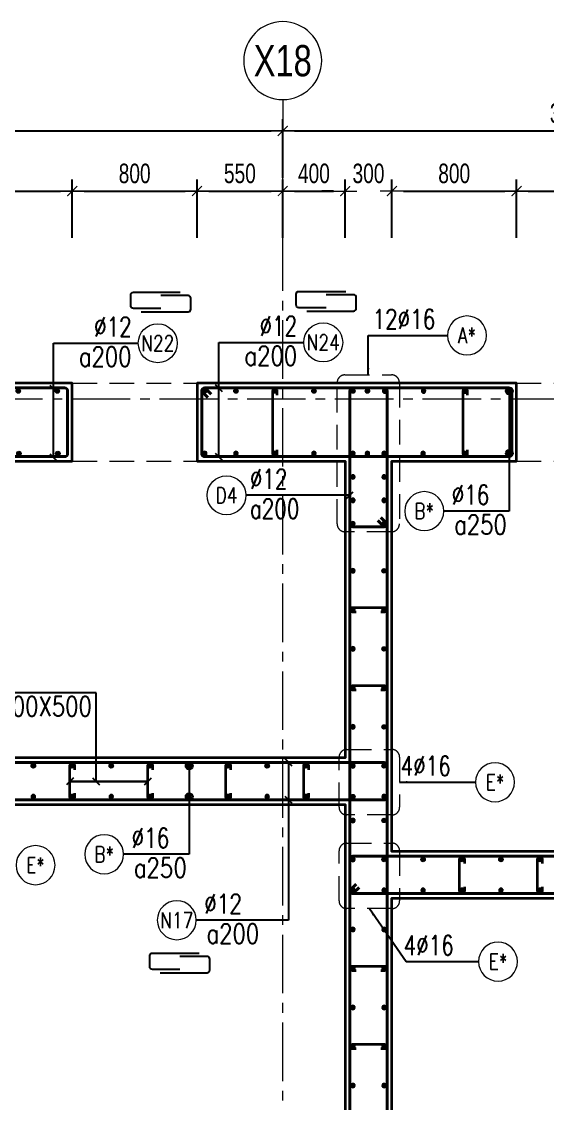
# Model space of a CAD drawing. Header units: millimetres. Extents: x 931337 to 1117500, y 19732 to 157199.
# Drawn here: x 954974 to 958347, y 112935 to 119867 of the extents above; entities that cross this region are included whole.
import ezdxf
from ezdxf.enums import TextEntityAlignment as Align

# ---------------------------------------------------------------- set-up
doc = ezdxf.new("R2010")
doc.units = ezdxf.units.MM
doc.header["$MEASUREMENT"] = 0
for name, pattern in [('HIDDEN2', [4.7625, 3.175, -1.5875]), ('HT_Dim Grid$0$CENTER2', [1.125, 0.75, -0.125, 0.125, -0.125]), ('HT_Grid$0$CENTER2', [1.125, 0.75, -0.125, 0.125, -0.125])]:
    doc.linetypes.add(name, pattern=pattern)
doc.layers.get('0').update_dxf_attribs({"lineweight": 20})
doc.layers.get('Defpoints').update_dxf_attribs({"color": 151, "lineweight": 9})
for name, color, linetype, lineweight in [('HT_Dim Grid$0$NDC_S_AXIS', 5, 'HT_Dim Grid$0$CENTER2', 13), ('HT_Dim Grid$0$NDC_S_SYMBOL', 1, 'Continuous', 15), ('HT_Dim Grid$0$NDC_S_TEXT SYMBOL', 7, 'Continuous', 20), ('HT_Grid$0$NDC_S_AXIS', 5, 'HT_Grid$0$CENTER2', 13), ('KC-LEADER', 153, 'Continuous', 18), ('KC-THEP', 6, 'Continuous', 40), ('NDC_S_BEAM', 3, 'HIDDEN2', 20), ('NDC_S_DIM', 1, 'Continuous', 15), ('NDC_S_HIDDEN', 8, 'HIDDEN2', 13), ('NDC_S_LEADER', 1, 'Continuous', 15), ('NDC_S_REBAR', 4, 'Continuous', 35), ('NDC_S_STIRRUP', 4, 'Continuous', 40), ('NDC_S_VN TEXT', 7, 'Continuous', 20), ('NDC_S_WALL', 6, 'Continuous', 35)]:
    doc.layers.add(name, color=color, linetype=linetype, lineweight=lineweight)
doc.layers.add('Leader', color=6, linetype='Continuous')
doc.layers.add('Ligature', color=1, linetype='Continuous')
doc.styles.add('HT_Dim Grid$0$NDC_ANNO', font='', dxfattribs={"width": 0.8})
doc.styles.add('NDC_ARIAL', font='arial.ttf', dxfattribs={"width": 0.85})
doc.styles.add('NDC_DIM', font='', dxfattribs={"width": 0.75})
doc.styles.add('NDC_EN TXT', font='romans.shx', dxfattribs={"width": 0.8})
doc.styles.get('HT_Dim Grid$0$NDC_ANNO').set_extended_font_data('Dotum')
doc.styles.get('NDC_DIM').set_extended_font_data('Dotum')
doc.dimstyles.new('NDC_1-50', dxfattribs={"dimscale": 50, "dimtxt": 2.5, "dimasz": 1, "dimexe": 1.5, "dimexo": 0, "dimgap": 0.8, "dimtad": 1, "dimdec": 0, "dimdsep": 46, "dimtxsty": 'NDC_ARIAL', "dimblk": 'DIMMARK', "dimcen": 49999.938995, "dimdle": 1.5, "dimclrd": 1, "dimclre": 1, "dimclrt": 3, "dimadec": 0, "dimazin": 0, "dimtfac": 1, "dimtdec": 0, "dimtix": 1, "dimtmove": 2, "dimatfit": 3, "dimfxl": 1, "dimarcsym": 0})
doc.dimstyles.new('NDC_dim_30', dxfattribs={"dimscale": 30, "dimtxt": 2.5, "dimasz": 1.5, "dimexe": 1.5, "dimexo": 2.5, "dimgap": 1, "dimtad": 1, "dimdec": 0, "dimzin": 0, "dimdsep": 46, "dimtxsty": 'NDC_DIM', "dimblk": 'DIMMARK', "dimcen": 0.09, "dimdle": 1.2, "dimclrd": 1, "dimclre": 1, "dimclrt": 3, "dimadec": 0, "dimazin": 0, "dimtfac": 1, "dimtdec": 0, "dimtix": 1, "dimtofl": 0, "dimtmove": 0, "dimatfit": 3, "dimfxl": 6, "dimfxlon": 1, "dimtolj": 1, "dimtzin": 0, "dimarcsym": 0})
doc.dimstyles.new('NDC_dim_50', dxfattribs={"dimscale": 50, "dimtxt": 2.5, "dimasz": 1.5, "dimexe": 1.5, "dimexo": 2.5, "dimgap": 1, "dimtad": 1, "dimdec": 0, "dimzin": 0, "dimdsep": 46, "dimtxsty": 'NDC_DIM', "dimblk": 'DIMMARK', "dimcen": 0.09, "dimdle": 1.2, "dimclrd": 1, "dimclre": 1, "dimclrt": 3, "dimadec": 0, "dimazin": 0, "dimtfac": 1, "dimtdec": 0, "dimtix": 1, "dimtofl": 0, "dimtmove": 0, "dimatfit": 3, "dimfxl": 6, "dimfxlon": 1, "dimtolj": 1, "dimtzin": 0, "dimarcsym": 0})

# ---------------------------------------------------------------- blocks, each defined once
blk = doc.blocks.new('THEP')
at = {"layer": 'KC-LEADER', "color": 6}
blk.add_circle((0, 0), 14, dxfattribs=at)
at = {"layer": 'KC-THEP'}
for p, q in [((-14, 0), (14, 0)), ((9.9, 9.9), (-9.9, -9.9)), ((-9.9, 9.9), (9.9, -9.9)), ((0, 14), (0, -14))]:
    blk.add_line(p, q, dxfattribs=at)
blk = doc.blocks.new('DIMMARK')
at = {"layer": 'NDC_S_DIM', "color": 1}
blk.add_line((-1.5, 0), (1, 0), dxfattribs=at)
at = {"layer": 'NDC_S_DIM', "color": 2, "const_width": 0.1}
blk.add_lwpolyline([(-0.424, -0.424), (0.424, 0.424)], dxfattribs=at)
blk = doc.blocks.new('*U13')
blk.add_circle((-2.5, 0), 2.5)
at = {"layer": 'NDC_S_VN TEXT', "color": 3, "style": 'NDC_EN TXT', "width": 0.75}
blk.add_attdef('DK1', (0.5, 0.85), '', height=2.5, dxfattribs=at)
at = {"layer": 'NDC_S_VN TEXT', "color": 7, "style": 'NDC_EN TXT', "width": 0.8}
blk.add_attdef('SH2', text='', height=2, dxfattribs=at).set_placement((-2.5, 0), align=Align.MIDDLE)
blk = doc.blocks.new('*U10')
blk.add_circle((2.5, 0), 2.5)
at = {"layer": 'NDC_S_VN TEXT', "color": 3, "style": 'NDC_EN TXT'}
for tag, width, p in [('DK2', 0.75, (-0.85, 0.85)), ('KC2', 0.8, (-0.85, -2.97))]:
    blk.add_attdef(tag, text='', height=2.5, dxfattribs=dict(at, width=width)).set_placement(p, align=Align.RIGHT)
at = {"layer": 'NDC_S_VN TEXT', "color": 7, "style": 'NDC_EN TXT', "width": 0.8}
blk.add_attdef('SH3', text='', height=2, dxfattribs=at).set_placement((2.5, 0), align=Align.MIDDLE)
blk = doc.blocks.new('A$C72321851')
at = {"layer": 'Ligature'}
for points in [[(-60.9, -129.3), (-60.9, 170.9, -0.414214), (-43.3, 188.5), (25.8, 188.5, -0.414214), (43.4, 170.9), (43.4, -4.3)], [(-39.7, -4.3), (-39.7, -179.5, 0.414214), (-22.1, -197.1), (47, -197.1, 0.414214), (64.6, -179.5), (64.6, 120.7)]]:
    blk.add_lwpolyline(points, format="xyb", dxfattribs=at)
blk = doc.blocks.new('*U11')
blk.add_circle((-2.5, 0), 2.5)
at = {"layer": 'NDC_S_VN TEXT', "color": 3, "style": 'NDC_EN TXT', "width": 0.75}
for tag, p in [('DK1', (0.5, 0.85)), ('KC1', (0.5, -2.97))]:
    blk.add_attdef(tag, p, '', height=2.5, dxfattribs=at)
at = {"layer": 'NDC_S_VN TEXT', "color": 7, "style": 'NDC_EN TXT', "width": 0.8}
blk.add_attdef('SH2', text='', height=2, dxfattribs=at).set_placement((-2.5, 0), align=Align.MIDDLE)
blk = doc.blocks.new('*D1146')
at = {"layer": 'Defpoints', "color": 0, "transparency": 16777216}
for p in [(956649.2, 119166.9), (956649.2, 118263.9), (947849.2, 117469.7)]:
    blk.add_point(p, dxfattribs=at)
at = {"layer": 'NDC_S_DIM', "color": 1, "lineweight": -2, "transparency": 16777216}
for p, q in [((947849.2, 118866.9), (947849.2, 119241.9)), ((956649.2, 118866.9), (956649.2, 119241.9)), ((947924.2, 119166.9), (956574.2, 119166.9))]:
    blk.add_line(p, q, dxfattribs=at)
at = {"layer": 'NDC_S_DIM', "color": 1, "lineweight": -2, "transparency": 16777216, "xscale": 75, "yscale": 75, "zscale": 75, "rotation": 180}
blk.add_blockref('DIMMARK', (947849.2, 119166.9), dxfattribs=at)
at = {"layer": 'NDC_S_DIM', "color": 1, "lineweight": -2, "transparency": 16777216, "xscale": 75, "yscale": 75, "zscale": 75}
blk.add_blockref('DIMMARK', (956649.2, 119166.9), dxfattribs=at)
at = {"layer": 'NDC_S_DIM', "color": 3, "transparency": 16777216, "insert": (952249.2, 119279.5), "char_height": 125, "attachment_point": 5, "style": 'NDC_DIM'}
blk.add_mtext('\\A1;8800', dxfattribs=at)
blk = doc.blocks.new('*U1100')
at = {"layer": 'KC-THEP', "rotation": 9.66856443638095}
for p in [(-1.8, 200), (1.8, -200)]:
    blk.add_blockref('THEP', p, dxfattribs=at)
blk = doc.blocks.new('*U1099')
at = {"layer": 'NDC_S_HIDDEN', "color": 0, "linetype": 'ByBlock', "lineweight": -2, "transparency": 16777216}
for p in [(0, 0), (250, 0), (500, 0), (750, 0), (1000, 0)]:
    blk.add_blockref('*U1100', p, dxfattribs=at)
blk = doc.blocks.new('*D1123')
at = {"layer": 'Defpoints', "color": 0, "ltscale": 200, "transparency": 16777216}
for p in [(955299.2, 118781.1), (954249.2, 117049.4), (955299.2, 117049.4)]:
    blk.add_point(p, dxfattribs=at)
at = {"layer": 'NDC_S_DIM', "color": 1, "lineweight": -2, "ltscale": 200, "transparency": 16777216}
for p, q in [((954249.2, 118481.1), (954249.2, 118856.1)), ((955299.2, 118481.1), (955299.2, 118856.1)), ((954324.2, 118781.1), (955224.2, 118781.1))]:
    blk.add_line(p, q, dxfattribs=at)
at = {"layer": 'NDC_S_DIM', "color": 1, "lineweight": -2, "ltscale": 200, "transparency": 16777216, "xscale": 75, "yscale": 75, "zscale": 75, "rotation": 180}
blk.add_blockref('DIMMARK', (954249.2, 118781.1), dxfattribs=at)
at = {"layer": 'NDC_S_DIM', "color": 1, "lineweight": -2, "ltscale": 200, "transparency": 16777216, "xscale": 75, "yscale": 75, "zscale": 75}
blk.add_blockref('DIMMARK', (955299.2, 118781.1), dxfattribs=at)
at = {"layer": 'NDC_S_DIM', "color": 3, "ltscale": 200, "transparency": 16777216, "insert": (954774.2, 118893.6), "char_height": 125, "attachment_point": 5, "style": 'NDC_DIM'}
blk.add_mtext('\\A1;1050', dxfattribs=at)
blk = doc.blocks.new('*D1124')
at = {"layer": 'Defpoints', "color": 0, "ltscale": 200, "transparency": 16777216}
for p in [(956099.2, 118781.1), (955299.2, 117049.4), (956099.2, 117049.4)]:
    blk.add_point(p, dxfattribs=at)
at = {"layer": 'NDC_S_DIM', "color": 1, "lineweight": -2, "ltscale": 200, "transparency": 16777216}
for p, q in [((955299.2, 118481.1), (955299.2, 118856.1)), ((956099.2, 118481.1), (956099.2, 118856.1)), ((955374.2, 118781.1), (956024.2, 118781.1))]:
    blk.add_line(p, q, dxfattribs=at)
at = {"layer": 'NDC_S_DIM', "color": 1, "lineweight": -2, "ltscale": 200, "transparency": 16777216, "xscale": 75, "yscale": 75, "zscale": 75, "rotation": 180}
blk.add_blockref('DIMMARK', (955299.2, 118781.1), dxfattribs=at)
at = {"layer": 'NDC_S_DIM', "color": 1, "lineweight": -2, "ltscale": 200, "transparency": 16777216, "xscale": 75, "yscale": 75, "zscale": 75}
blk.add_blockref('DIMMARK', (956099.2, 118781.1), dxfattribs=at)
at = {"layer": 'NDC_S_DIM', "color": 3, "ltscale": 200, "transparency": 16777216, "insert": (955699.2, 118893.6), "char_height": 125, "attachment_point": 5, "style": 'NDC_DIM'}
blk.add_mtext('\\A1;800', dxfattribs=at)
blk = doc.blocks.new('*D1125')
at = {"layer": 'Defpoints', "color": 0, "ltscale": 200, "transparency": 16777216}
for p in [(957349.2, 118781.1), (957049.2, 117049.4), (957349.2, 117049.4)]:
    blk.add_point(p, dxfattribs=at)
at = {"layer": 'NDC_S_DIM', "color": 1, "lineweight": -2, "ltscale": 200, "transparency": 16777216}
for p, q in [((957049.2, 118481.1), (957049.2, 118856.1)), ((957349.2, 118481.1), (957349.2, 118856.1)), ((956974.2, 118781.1), (956899.2, 118781.1)), ((957424.2, 118781.1), (957499.2, 118781.1))]:
    blk.add_line(p, q, dxfattribs=at)
at = {"layer": 'NDC_S_DIM', "color": 1, "lineweight": -2, "ltscale": 200, "transparency": 16777216, "xscale": 75, "yscale": 75, "zscale": 75}
blk.add_blockref('DIMMARK', (957049.2, 118781.1), dxfattribs=at)
at = {"layer": 'NDC_S_DIM', "color": 1, "lineweight": -2, "ltscale": 200, "transparency": 16777216, "xscale": 75, "yscale": 75, "zscale": 75, "rotation": 180}
blk.add_blockref('DIMMARK', (957349.2, 118781.1), dxfattribs=at)
at = {"layer": 'NDC_S_DIM', "color": 3, "ltscale": 200, "transparency": 16777216, "insert": (957199.2, 118893.6), "char_height": 125, "attachment_point": 5, "style": 'NDC_DIM'}
blk.add_mtext('\\A1;300', dxfattribs=at)
blk = doc.blocks.new('*D1126')
at = {"layer": 'Defpoints', "color": 0, "ltscale": 200, "transparency": 16777216}
for p in [(958149.2, 118781.1), (957349.2, 117049.4), (958149.2, 117049.4)]:
    blk.add_point(p, dxfattribs=at)
at = {"layer": 'NDC_S_DIM', "color": 1, "lineweight": -2, "ltscale": 200, "transparency": 16777216}
for p, q in [((957349.2, 118481.1), (957349.2, 118856.1)), ((958149.2, 118481.1), (958149.2, 118856.1)), ((957424.2, 118781.1), (958074.2, 118781.1))]:
    blk.add_line(p, q, dxfattribs=at)
at = {"layer": 'NDC_S_DIM', "color": 1, "lineweight": -2, "ltscale": 200, "transparency": 16777216, "xscale": 75, "yscale": 75, "zscale": 75, "rotation": 180}
blk.add_blockref('DIMMARK', (957349.2, 118781.1), dxfattribs=at)
at = {"layer": 'NDC_S_DIM', "color": 1, "lineweight": -2, "ltscale": 200, "transparency": 16777216, "xscale": 75, "yscale": 75, "zscale": 75}
blk.add_blockref('DIMMARK', (958149.2, 118781.1), dxfattribs=at)
at = {"layer": 'NDC_S_DIM', "color": 3, "ltscale": 200, "transparency": 16777216, "insert": (957749.2, 118893.6), "char_height": 125, "attachment_point": 5, "style": 'NDC_DIM'}
blk.add_mtext('\\A1;800', dxfattribs=at)
blk = doc.blocks.new('*D1127')
at = {"layer": 'Defpoints', "color": 0, "ltscale": 200, "transparency": 16777216}
for p in [(959249.2, 118781.1), (958149.2, 117049.4), (959249.2, 117049.4)]:
    blk.add_point(p, dxfattribs=at)
at = {"layer": 'NDC_S_DIM', "color": 1, "lineweight": -2, "ltscale": 200, "transparency": 16777216}
for p, q in [((958149.2, 118481.1), (958149.2, 118856.1)), ((959249.2, 118481.1), (959249.2, 118856.1)), ((958224.2, 118781.1), (959174.2, 118781.1))]:
    blk.add_line(p, q, dxfattribs=at)
at = {"layer": 'NDC_S_DIM', "color": 1, "lineweight": -2, "ltscale": 200, "transparency": 16777216, "xscale": 75, "yscale": 75, "zscale": 75, "rotation": 180}
blk.add_blockref('DIMMARK', (958149.2, 118781.1), dxfattribs=at)
at = {"layer": 'NDC_S_DIM', "color": 1, "lineweight": -2, "ltscale": 200, "transparency": 16777216, "xscale": 75, "yscale": 75, "zscale": 75}
blk.add_blockref('DIMMARK', (959249.2, 118781.1), dxfattribs=at)
at = {"layer": 'NDC_S_DIM', "color": 3, "ltscale": 200, "transparency": 16777216, "insert": (958699.2, 118893.6), "char_height": 125, "attachment_point": 5, "style": 'NDC_DIM'}
blk.add_mtext('\\A1;1100', dxfattribs=at)
blk = doc.blocks.new('*U92')
at = {"layer": 'HT_Dim Grid$0$NDC_S_SYMBOL'}
blk.add_line((0, 5), (0, 9), dxfattribs=at)
blk.add_circle((0, 0), 5, dxfattribs=at)
at = {"layer": 'HT_Dim Grid$0$NDC_S_TEXT SYMBOL', "color": 7, "style": 'HT_Dim Grid$0$NDC_ANNO', "width": 0.8}
blk.add_attdef('GRID', text='', height=4, dxfattribs=at).set_placement((0, 0), align=Align.MIDDLE)
blk = doc.blocks.new('*D1119')
at = {"layer": 'Defpoints', "color": 0, "ltscale": 200, "transparency": 16777216}
for p in [(960349.2, 119166.9), (956649.2, 118263.9), (960349.2, 117383.4)]:
    blk.add_point(p, dxfattribs=at)
at = {"layer": 'NDC_S_DIM', "color": 1, "lineweight": -2, "ltscale": 200, "transparency": 16777216}
for p, q in [((956649.2, 118866.9), (956649.2, 119241.9)), ((960349.2, 118866.9), (960349.2, 119241.9)), ((956724.2, 119166.9), (960274.2, 119166.9))]:
    blk.add_line(p, q, dxfattribs=at)
at = {"layer": 'NDC_S_DIM', "color": 1, "lineweight": -2, "ltscale": 200, "transparency": 16777216, "xscale": 75, "yscale": 75, "zscale": 75, "rotation": 180}
blk.add_blockref('DIMMARK', (956649.2, 119166.9), dxfattribs=at)
at = {"layer": 'NDC_S_DIM', "color": 1, "lineweight": -2, "ltscale": 200, "transparency": 16777216, "xscale": 75, "yscale": 75, "zscale": 75}
blk.add_blockref('DIMMARK', (960349.2, 119166.9), dxfattribs=at)
at = {"layer": 'NDC_S_DIM', "color": 3, "ltscale": 200, "transparency": 16777216, "insert": (958499.2, 119279.5), "char_height": 125, "attachment_point": 5, "style": 'NDC_DIM'}
blk.add_mtext('\\A1;3700', dxfattribs=at)
blk = doc.blocks.new('*D1120')
at = {"layer": 'Defpoints', "color": 0, "ltscale": 200, "transparency": 16777216}
for p in [(956649.2, 118781.1), (956649.2, 118263.9), (956099.2, 117049.4)]:
    blk.add_point(p, dxfattribs=at)
at = {"layer": 'NDC_S_DIM', "color": 1, "lineweight": -2, "ltscale": 200, "transparency": 16777216}
for p, q in [((956099.2, 118481.1), (956099.2, 118856.1)), ((956649.2, 118481.1), (956649.2, 118856.1)), ((956174.2, 118781.1), (956574.2, 118781.1))]:
    blk.add_line(p, q, dxfattribs=at)
at = {"layer": 'NDC_S_DIM', "color": 1, "lineweight": -2, "ltscale": 200, "transparency": 16777216, "xscale": 75, "yscale": 75, "zscale": 75, "rotation": 180}
blk.add_blockref('DIMMARK', (956099.2, 118781.1), dxfattribs=at)
at = {"layer": 'NDC_S_DIM', "color": 1, "lineweight": -2, "ltscale": 200, "transparency": 16777216, "xscale": 75, "yscale": 75, "zscale": 75}
blk.add_blockref('DIMMARK', (956649.2, 118781.1), dxfattribs=at)
at = {"layer": 'NDC_S_DIM', "color": 3, "ltscale": 200, "transparency": 16777216, "insert": (956374.2, 118893.6), "char_height": 125, "attachment_point": 5, "style": 'NDC_DIM'}
blk.add_mtext('\\A1;550', dxfattribs=at)
blk = doc.blocks.new('*D1102')
at = {"layer": 'Defpoints', "color": 0, "ltscale": 200, "transparency": 16777216}
for p in [(957049.2, 118781.1), (957049.2, 118488.3), (956649.2, 118263.9)]:
    blk.add_point(p, dxfattribs=at)
at = {"layer": 'NDC_S_DIM', "color": 1, "lineweight": -2, "ltscale": 200, "transparency": 16777216}
for p, q in [((956649.2, 118481.1), (956649.2, 118856.1)), ((957049.2, 118613.3), (957049.2, 118856.1)), ((956724.2, 118781.1), (956974.2, 118781.1))]:
    blk.add_line(p, q, dxfattribs=at)
at = {"layer": 'NDC_S_DIM', "color": 1, "lineweight": -2, "ltscale": 200, "transparency": 16777216, "xscale": 75, "yscale": 75, "zscale": 75, "rotation": 180}
blk.add_blockref('DIMMARK', (956649.2, 118781.1), dxfattribs=at)
at = {"layer": 'NDC_S_DIM', "color": 1, "lineweight": -2, "ltscale": 200, "transparency": 16777216, "xscale": 75, "yscale": 75, "zscale": 75}
blk.add_blockref('DIMMARK', (957049.2, 118781.1), dxfattribs=at)
at = {"layer": 'NDC_S_DIM', "color": 3, "ltscale": 200, "transparency": 16777216, "insert": (956849.2, 118893.6), "char_height": 125, "attachment_point": 5, "style": 'NDC_DIM'}
blk.add_mtext('\\A1;400', dxfattribs=at)

msp = doc.modelspace()

# ---------------------------------------------------------------- linework, layer by layer
at = {"layer": 'HT_Grid$0$NDC_S_AXIS', "ltscale": 500}
for p, q in [((956649.189, 106890.816), (956649.189, 119166.93)), ((945733.645, 117449.387), (961980.099, 117449.387))]:
    msp.add_line(p, q, dxfattribs=at)
at = {"layer": 'NDC_S_BEAM', "ltscale": 50}
for p, q in [((955299.189, 117549.387), (956099.189, 117549.387)), ((958149.189, 117549.387), (959249.189, 117549.387)), ((955299.189, 117049.387), (956099.189, 117049.387)), ((958149.189, 117049.387), (959249.189, 117049.387))]:
    msp.add_line(p, q, dxfattribs=at)
at = {"layer": 'NDC_S_HIDDEN', "ltscale": 50}
for points in [[(957048.028, 117603.215), (957347.629, 117603.215, -0.41421356), (957397.629, 117553.215), (957397.629, 116647.989, -0.41421356), (957347.629, 116597.989), (957048.028, 116597.989, -0.41421356), (956998.028, 116647.989), (956998.028, 117553.215, -0.41421356)], [(957060.236, 115202.825), (957349.189, 115202.825, -0.41421356), (957399.189, 115152.825), (957399.189, 114833.088, -0.41421356), (957349.189, 114783.088), (957060.236, 114783.088, -0.41421356), (957010.236, 114833.088), (957010.236, 115152.825, -0.41421356)], [(957060.236, 114602.825), (957349.189, 114602.825, -0.41421356), (957399.189, 114552.825), (957399.189, 114233.088, -0.41421356), (957349.189, 114183.088), (957060.236, 114183.088, -0.41421356), (957010.236, 114233.088), (957010.236, 114552.825, -0.41421356)]]:
    msp.add_lwpolyline(points, format="xyb", close=True, dxfattribs=at)
at = {"layer": 'NDC_S_REBAR'}
for points in [[(956613.879, 117473.842), (956613.879, 117498.842, 1), (956583.879, 117498.842), (956583.879, 117098.842, 1), (956613.879, 117098.842), (956613.879, 117123.842)], [(957834.805, 117473.842), (957834.805, 117498.842, 1), (957804.805, 117498.842), (957804.805, 117098.842, 1), (957834.805, 117098.842), (957834.805, 117123.842)], [(957120.616, 116082.841), (957095.616, 116082.841, -1), (957095.616, 116112.841), (957302.64, 116112.841, -1), (957302.64, 116082.841), (957277.64, 116082.841)], [(957120.616, 115582.841), (957095.616, 115582.841, -1), (957095.616, 115612.841), (957302.64, 115612.841, -1), (957302.64, 115582.841), (957277.64, 115582.841)], [(955314.189, 114922.841), (955314.189, 114897.841, -1), (955284.189, 114897.841), (955284.189, 115097.841, -1), (955314.189, 115097.841), (955314.189, 115072.841)], [(955814.189, 114922.841), (955814.189, 114897.841, -1), (955784.189, 114897.841), (955784.189, 115097.841, -1), (955814.189, 115097.841), (955814.189, 115072.841)], [(956314.189, 114922.841), (956314.189, 114897.841, -1), (956284.189, 114897.841), (956284.189, 115097.841, -1), (956314.189, 115097.841), (956314.189, 115072.841)], [(956814.189, 114922.841), (956814.189, 114897.841, -1), (956784.189, 114897.841), (956784.189, 115097.841, -1), (956814.189, 115097.841), (956814.189, 115072.841)], [(957814.189, 114322.841), (957814.189, 114297.841, -1), (957784.189, 114297.841), (957784.189, 114497.841, -1), (957814.189, 114497.841), (957814.189, 114472.841)], [(958314.189, 114322.841), (958314.189, 114297.841, -1), (958284.189, 114297.841), (958284.189, 114497.841, -1), (958314.189, 114497.841), (958314.189, 114472.841)], [(957120.727, 113784.387), (957095.727, 113784.387, -1), (957095.727, 113814.387), (957302.751, 113814.387, -1), (957302.751, 113784.387), (957277.751, 113784.387)], [(957120.727, 113284.387), (957095.727, 113284.387, -1), (957095.727, 113314.387), (957302.751, 113314.387, -1), (957302.751, 113284.387), (957277.751, 113284.387)]]:
    msp.add_lwpolyline(points, format="xyb", dxfattribs=at)
at = {"layer": 'NDC_S_STIRRUP'}
for points in [[(950139.189, 117479.387), (950099.189, 117519.387, 0.41421356), (950079.189, 117499.387), (950079.189, 117099.387, 0.41421356), (950099.189, 117079.387), (955249.189, 117079.387, 0.41421356), (955269.189, 117099.387), (955269.189, 117499.387, 0.41421356), (955249.189, 117519.387), (950099.189, 117519.387, 0.41421356), (950079.189, 117499.387), (950119.189, 117459.387)], [(956189.189, 117479.387), (956149.189, 117519.387, 0.41421356), (956129.189, 117499.387), (956129.189, 117099.387, 0.41421356), (956149.189, 117079.387), (958099.189, 117079.387, 0.41421356), (958119.189, 117099.387), (958119.189, 117499.387, 0.41421356), (958099.189, 117519.387), (956149.189, 117519.387, 0.41421356), (956129.189, 117499.387), (956169.189, 117459.387)], [(957279.189, 108439.387), (957319.189, 108399.387, -0.41421356), (957299.189, 108379.387), (957099.189, 108379.387, -0.41421356), (957079.189, 108399.387), (957079.189, 117499.387, -0.41421356), (957099.189, 117519.387), (957299.189, 117519.387, -0.41421356), (957319.189, 117499.387), (957319.189, 108399.387, -0.41421356), (957299.189, 108379.387), (957259.189, 108419.387)], [(957279.3, 116689.387), (957319.3, 116649.387, -0.41421356), (957299.3, 116629.387), (957099.3, 116629.387, -0.41421356), (957079.3, 116649.387), (957079.189, 117499.387, -0.41421356), (957099.189, 117519.387), (957299.189, 117519.387, -0.41421356), (957319.189, 117499.387), (957319.3, 116649.387, -0.41421356), (957299.3, 116629.387), (957259.3, 116669.387)], [(954039.189, 114919.387), (953999.189, 114879.387, -0.41421356), (953979.189, 114899.387), (953979.189, 115099.387, -0.41421356), (953999.189, 115119.387), (957299.161, 115119.387, -0.41421356), (957319.161, 115099.387), (957319.161, 114899.387, -0.41435759), (957299.161, 114879.387), (953999.189, 114879.387, -0.41421356), (953979.189, 114899.387), (954019.189, 114939.387)], [(957139.189, 114319.387), (957099.189, 114279.387, -0.41421356), (957079.189, 114299.387), (957079.189, 114499.387, -0.41421356), (957099.189, 114519.387), (960299.189, 114519.387, -0.41421356), (960319.189, 114499.387), (960319.189, 114299.387, -0.41435759), (960299.189, 114279.387), (957099.189, 114279.387, -0.41421356), (957079.189, 114299.387), (957119.189, 114339.387)]]:
    msp.add_lwpolyline(points, format="xyb", dxfattribs=at)
at = {"layer": 'NDC_S_WALL'}
for points in [[(954249.189, 117049.387), (955299.189, 117049.387), (955299.189, 117549.387), (950049.189, 117549.387)], [(958149.189, 108349.387), (958149.189, 108349.387), (960349.189, 108349.387), (960349.189, 117549.387), (959249.189, 117549.387), (959249.189, 117049.387), (960049.189, 117049.387), (960049.189, 114549.387), (957349.189, 114549.387), (957349.189, 117049.387), (958149.189, 117049.387), (958149.189, 117549.387), (956099.189, 117549.387), (956099.189, 117049.387), (957049.189, 117049.387), (957049.189, 115149.387), (954249.189, 115149.387)], [(952549.189, 117049.387), (953949.189, 117049.387), (953949.189, 110449.387), (953199.189, 110449.387), (953199.189, 110249.387), (954249.189, 110249.387), (954249.189, 114849.387), (957049.189, 114849.387), (957049.189, 108849.387), (952749.189, 108849.387), (952749.189, 108349.387), (960349.206, 108349.387)], [(958149.189, 108849.387), (957349.189, 108849.387), (957349.189, 114249.387), (960049.189, 114249.387), (960049.189, 108849.387), (958149.189, 108849.387)]]:
    msp.add_lwpolyline(points, dxfattribs=at)

# ---------------------------------------------------------------- block references
at = {"layer": 'HT_Dim Grid$0$NDC_S_AXIS'}
ref = msp.add_blockref('*U92', (956649.189, 119616.93), dxfattribs=dict(at, xscale=-50, yscale=50, zscale=50, rotation=180))
ref.add_attrib('GRID', 'X18', dxfattribs={"layer": 'HT_Dim Grid$0$NDC_S_TEXT SYMBOL', "color": 7, "height": 200, "style": 'HT_Dim Grid$0$NDC_ANNO', "width": 0.8}).set_placement((956649.189, 119616.93), align=Align.MIDDLE)
at = {"layer": 'KC-THEP'}
for p, rotation in [((956149.189, 117499.387), 9.668564436380946), ((956349.189, 117499.387), 9.668564436380946), ((956599.189, 117499.387), 9.668564436380946), ((956849.189, 117499.387), 9.668564436380946), ((957099.189, 117499.387), 9.668564436380946), ((957192.784, 117499.387), 9.668564436380946), ((957299.161, 116347.54), 9.66856443638095), ((957299.161, 116097.54), 9.66856443638095), ((957299.161, 115847.54), 9.66856443638095), ((957299.161, 115597.54), 9.66856443638095), ((957299.161, 115347.54), 9.66856443638095), ((955049.189, 115097.841), 189.6685644363809), ((955299.189, 115097.841), 189.6685644363809), ((955549.189, 115097.841), 189.6685644363809), ((955799.189, 115097.841), 189.6685644363809), ((956049.189, 115097.841), 189.6685644363809), ((956299.189, 115097.841), 189.6685644363809), ((956549.189, 115097.841), 189.6685644363809), ((956799.189, 115097.841), 189.6685644363809), ((957299.161, 115097.54), 9.66856443638095), ((957099.189, 114900.934), 9.668564436380898), ((957299.189, 114747.841), 189.6685644363809), ((957299.189, 114497.841), 189.6685644363809), ((957549.189, 114497.841), 189.6685644363809), ((957799.189, 114497.841), 189.6685644363809), ((958049.189, 114497.841), 189.6685644363809), ((958299.189, 114497.841), 189.6685644363809), ((957099.217, 114301.235), 189.6685644363809)]:
    msp.add_blockref('THEP', p, dxfattribs=dict(at, rotation=rotation))
at = {"layer": 'KC-THEP', "xscale": -1}
for p, rotation in [((957302.701, 117499.387), 170.331435563619), ((957552.701, 117499.387), 170.331435563619), ((957820.116, 117499.387), 170.331435563619), ((958102.701, 117499.387), 170.331435563619), ((956149.189, 117099.387), 170.331435563619), ((956349.189, 117099.387), 170.331435563619), ((956599.189, 117099.387), 170.331435563619), ((956849.189, 117099.387), 170.331435563619), ((957099.189, 117099.387), 170.331435563619), ((957192.784, 117099.387), 170.331435563619), ((957299.189, 117099.387), 170.331435563619), ((957549.189, 117099.387), 170.331435563619), ((957816.603, 117099.387), 170.331435563619), ((958099.189, 117099.387), 170.331435563619), ((957099.189, 116949.387), 170.331435563619), ((957299.189, 116949.387), 170.331435563619), ((957099.189, 116799.387), 170.331435563619), ((957299.189, 116799.387), 170.331435563619), ((957099.189, 116649.387), 170.331435563619), ((957299.189, 116649.387), 170.331435563619), ((957099.189, 116347.841), 170.331435563619), ((957099.189, 116097.841), 170.331435563619), ((957099.189, 115847.841), 170.331435563619), ((957099.189, 115597.841), 170.331435563619), ((957099.189, 115347.841), 170.331435563619), ((957099.189, 115097.841), 170.331435563619), ((955049.189, 114900.934), 350.3314355636191), ((955299.189, 114900.934), 350.3314355636191), ((955549.189, 114900.934), 350.3314355636191), ((955799.189, 114900.934), 350.3314355636191), ((956049.189, 114900.934), 350.3314355636191), ((956299.189, 114900.934), 350.3314355636191), ((956549.189, 114900.934), 350.3314355636191), ((956799.189, 114900.934), 350.3314355636191), ((957299.161, 114901.235), 170.331435563619), ((957099.217, 114747.54), 350.3314355636191), ((957099.217, 114497.54), 350.3314355636191), ((957299.189, 114300.934), 350.3314355636191), ((957549.189, 114300.934), 350.3314355636191), ((957799.189, 114300.934), 350.3314355636191), ((958049.189, 114300.934), 350.3314355636191), ((958299.189, 114300.934), 350.3314355636191), ((957099.3, 114049.387), 350.3314355636191), ((957299.3, 114049.387), 350.3314355636191), ((957099.3, 113799.387), 350.3314355636191), ((957299.3, 113799.387), 350.3314355636191), ((957099.3, 113549.387), 350.3314355636191), ((957299.3, 113549.387), 350.3314355636191), ((957099.3, 113299.387), 350.3314355636191), ((957299.3, 113299.387), 350.3314355636191), ((957099.3, 113049.387), 350.3314355636191), ((957299.3, 113049.387), 350.3314355636191)]:
    msp.add_blockref('THEP', p, dxfattribs=dict(at, rotation=rotation))
at = {"layer": 'Leader', "xscale": -1, "rotation": 270.0000000000001}
for p in [(955870.998, 118068.214), (956932.372, 118073.348), (955993.113, 113833.28)]:
    msp.add_blockref('A$C72321851', p, dxfattribs=at)
at = {"layer": 'NDC_S_HIDDEN'}
msp.add_blockref('*U1099', (954204.457, 117299.387), dxfattribs=at)
at = {"layer": 'NDC_S_VN TEXT'}
ref = msp.add_blockref('*U13', (957706.063, 117855.937), dxfattribs=dict(at, xscale=-50, yscale=50, zscale=50))
ref.add_attrib('SH2', 'A*', dxfattribs={"color": 7, "height": 100, "style": 'NDC_EN TXT', "width": 0.8}).set_placement((957831.063, 117855.937), align=Align.MIDDLE)
ref.add_attrib('DK1', '12%%C16', (957225.706, 117898.213), dxfattribs={"color": 3, "height": 125, "style": 'NDC_EN TXT', "width": 0.75})
at = {"layer": 'NDC_S_VN TEXT', "xscale": 50, "yscale": 50, "zscale": 50}
for name, p, values in [('*U10', (955722.419, 117806.162), {'SH3': 'N22', 'DK2': '%%C12', 'KC2': 'a200'}), ('*U10', (956783.794, 117811.296), {'SH3': 'N24', 'DK2': '%%C12', 'KC2': 'a200'}), ('*U11', (956413.339, 116831.53), {'SH2': 'D4', 'DK1': '%%C12', 'KC1': 'a200'})]:
    msp.add_blockref(name, p, dxfattribs=at).add_auto_attribs(values)
at = {"layer": 'NDC_S_VN TEXT'}
ref = msp.add_blockref('*U10', (957682.09, 116730.144), dxfattribs=dict(at, xscale=-50, yscale=50, zscale=50))
ref.add_attrib('SH3', 'B*', dxfattribs={"color": 7, "height": 100, "style": 'NDC_EN TXT', "width": 0.8}).set_placement((957557.09, 116730.144), align=Align.MIDDLE)
ref.add_attrib('DK2', '%%C16', dxfattribs={"color": 3, "height": 125, "style": 'NDC_EN TXT', "width": 0.75}).set_placement((957974.59, 116772.419), align=Align.RIGHT)
ref.add_attrib('KC2', 'a250', dxfattribs={"color": 3, "height": 125, "style": 'NDC_EN TXT', "width": 0.8}).set_placement((958086.494, 116581.517), align=Align.RIGHT)
ref = msp.add_blockref('*U10', (954639.165, 115565.183), dxfattribs=dict(at, xscale=-50, yscale=50, zscale=50))
ref.add_attrib('SH3', 'C1', dxfattribs={"color": 7, "height": 100, "style": 'NDC_EN TXT', "width": 0.8}).set_placement((954514.165, 115565.183), align=Align.MIDDLE)
ref.add_attrib('DK2', '%%c8', dxfattribs={"color": 3, "height": 125, "style": 'NDC_EN TXT', "width": 0.75}).set_placement((954842.379, 115607.458), align=Align.RIGHT)
ref.add_attrib('KC2', 'a500X500', dxfattribs={"color": 3, "height": 125, "style": 'NDC_EN TXT', "width": 0.8}).set_placement((955424.522, 115416.556), align=Align.RIGHT)
ref = msp.add_blockref('*U13', (957885.984, 114992.957), dxfattribs=dict(at, xscale=-50, yscale=50, zscale=50))
ref.add_attrib('SH2', 'E*', dxfattribs={"color": 7, "height": 100, "style": 'NDC_EN TXT', "width": 0.8}).set_placement((958010.984, 114992.957), align=Align.MIDDLE)
ref.add_attrib('DK1', '4%%C16', (957405.627, 115035.232), dxfattribs={"color": 3, "height": 125, "style": 'NDC_EN TXT', "width": 0.75})
ref = msp.add_blockref('*U10', (955628.578, 114531.222), dxfattribs=dict(at, xscale=-50, yscale=50, zscale=50))
ref.add_attrib('SH3', 'B*', dxfattribs={"color": 7, "height": 100, "style": 'NDC_EN TXT', "width": 0.8}).set_placement((955503.578, 114531.222), align=Align.MIDDLE)
ref.add_attrib('DK2', '%%C16', dxfattribs={"color": 3, "height": 125, "style": 'NDC_EN TXT', "width": 0.75}).set_placement((955921.078, 114573.497), align=Align.RIGHT)
ref.add_attrib('KC2', 'a250', dxfattribs={"color": 3, "height": 125, "style": 'NDC_EN TXT', "width": 0.8}).set_placement((956032.982, 114382.594), align=Align.RIGHT)
ref = msp.add_blockref('*U13', (954938.413, 114461.448), dxfattribs=dict(at, xscale=-50, yscale=50, zscale=50))
ref.add_attrib('SH2', 'E*', dxfattribs={"color": 7, "height": 100, "style": 'NDC_EN TXT', "width": 0.8}).set_placement((955063.413, 114461.448), align=Align.MIDDLE)
ref.add_attrib('DK1', '4%%C16', (954458.056, 114503.723), dxfattribs={"color": 3, "height": 125, "style": 'NDC_EN TXT', "width": 0.75})
ref = msp.add_blockref('*U10', (956094.535, 114108.824), dxfattribs=dict(at, xscale=-50, yscale=50, zscale=50))
ref.add_attrib('SH3', 'N17', dxfattribs={"color": 7, "height": 100, "style": 'NDC_EN TXT', "width": 0.8}).set_placement((955969.535, 114108.824), align=Align.MIDDLE)
ref.add_attrib('DK2', '%%C12', dxfattribs={"color": 3, "height": 125, "style": 'NDC_EN TXT', "width": 0.75}).set_placement((956387.035, 114151.099), align=Align.RIGHT)
ref.add_attrib('KC2', 'a200', dxfattribs={"color": 3, "height": 125, "style": 'NDC_EN TXT', "width": 0.8}).set_placement((956498.94, 113960.197), align=Align.RIGHT)
ref = msp.add_blockref('*U13', (957905.191, 113843.374), dxfattribs=dict(at, xscale=-50, yscale=50, zscale=50))
ref.add_attrib('SH2', 'E*', dxfattribs={"color": 7, "height": 100, "style": 'NDC_EN TXT', "width": 0.8}).set_placement((958030.191, 113843.374), align=Align.MIDDLE)
ref.add_attrib('DK1', '4%%C16', (957424.834, 113885.65), dxfattribs={"color": 3, "height": 125, "style": 'NDC_EN TXT', "width": 0.75})

# ---------------------------------------------------------------- dimensions: what is measured, and where the dimension line sits
at = {"layer": 'NDC_S_DIM'}
dim = msp.add_linear_dim(base=(956649.189, 119166.93), p1=(947849.189, 117469.659), p2=(956649.189, 118263.872), dimstyle='NDC_dim_50', dxfattribs=at)
dim.commit()
dim.dimension.update_dxf_attribs({"geometry": '*D1146', "text_midpoint": (952249.189, 119279.515)})
at = {"layer": 'NDC_S_DIM', "ltscale": 200}
for base, p1, p2, picture, middle in [((960349.189, 119166.93), (956649.189, 118263.872), (960349.189, 117383.378), '*D1119', (958499.189, 119279.515)), ((955299.189, 118781.062), (954249.189, 117049.387), (955299.189, 117049.387), '*D1123', (954774.189, 118893.647)), ((956099.189, 118781.062), (955299.189, 117049.387), (956099.189, 117049.387), '*D1124', (955699.189, 118893.647)), ((956649.189, 118781.062), (956099.189, 117049.387), (956649.189, 118263.872), '*D1120', (956374.189, 118893.647)), ((957049.189, 118781.062), (956649.189, 118263.872), (957049.189, 118488.313), '*D1102', (956849.189, 118893.647)), ((957349.189, 118781.062), (957049.189, 117049.387), (957349.189, 117049.387), '*D1125', (957199.189, 118893.647)), ((958149.189, 118781.062), (957349.189, 117049.387), (958149.189, 117049.387), '*D1126', (957749.189, 118893.647)), ((959249.189, 118781.062), (958149.189, 117049.387), (959249.189, 117049.387), '*D1127', (958699.189, 118893.647))]:
    dim = msp.add_linear_dim(base=base, p1=p1, p2=p2, dimstyle='NDC_dim_50', override={"dimtmove": 1}, dxfattribs=at)
    dim.commit()
    dim.dimension.update_dxf_attribs({"geometry": picture, "text_midpoint": middle})

# ---------------------------------------------------------------- leaders
at = {"layer": 'NDC_S_LEADER'}
for points, dimstyle, override in [([(957197.828, 117603.215), (957197.828, 117855.937), (957706.063, 117855.937)], 'NDC_dim_30', {"dimtad": 0}), ([(955177.68, 117074.254), (955177.68, 117805.981), (955722.419, 117805.981)], 'NDC_dim_30', {"dimtad": 0, "dimldrblk": 'Oblique'}), ([(955177.68, 117514.254), (955177.68, 117805.981), (955722.419, 117805.981)], 'NDC_dim_30', {"dimtad": 0, "dimldrblk": 'Oblique'}), ([(956239.055, 117079.387), (956239.055, 117811.115), (956783.793, 117811.115)], 'NDC_dim_30', {"dimtad": 0, "dimldrblk": 'Oblique'}), ([(956239.055, 117519.387), (956239.055, 117811.115), (956783.793, 117811.115)], 'NDC_dim_30', {"dimtad": 0, "dimldrblk": 'Oblique'}), ([(958102.701, 117499.857), (958102.701, 116729.963), (957682.09, 116729.963)], 'NDC_dim_30', {"dimgap": 1, "dimtad": 0, "dimldrblk": 'Origin'}), ([(958102.701, 117099.857), (958102.701, 116729.963), (957682.09, 116729.963)], 'NDC_dim_30', {"dimgap": 1, "dimtad": 0, "dimldrblk": 'Origin'}), ([(957079.276, 116831.53), (956411.264, 116831.53)], 'NDC_dim_30', {"dimtad": 0, "dimldrblk": 'Oblique'}), ([(955452.061, 114997.841), (955452.061, 115565.182), (954639.165, 115565.182)], 'NDC_dim_30', {"dimtad": 0, "dimldrblk": 'Oblique'}), ([(956686.281, 115119.387), (956686.281, 114108.643), (956094.535, 114108.643)], 'NDC_dim_30', {"dimtad": 0, "dimldrblk": 'Oblique'}), ([(956049.189, 115097.841), (956049.189, 114531.041), (955628.578, 114531.041)], 'NDC_dim_30', {"dimgap": 1, "dimtad": 0, "dimldrblk": 'Origin'}), ([(955284.189, 114997.841), (955784.189, 114997.841)], 'NDC_dim_30', {"dimtad": 0, "dimldrblk": 'Oblique'}), ([(955784.189, 114997.841), (955284.189, 114997.841)], 'NDC_dim_30', {"dimtad": 0, "dimldrblk": 'Oblique'}), ([(957399.189, 114992.957), (957885.984, 114992.957)], 'NDC_1-50', {"dimgap": 0.8, "dimtad": 0}), ([(956049.189, 114900.934), (956049.189, 114531.041), (955628.578, 114531.041)], 'NDC_dim_30', {"dimgap": 1, "dimtad": 0, "dimldrblk": 'Origin'}), ([(956686.281, 114879.387), (956686.281, 114108.643), (956094.535, 114108.643)], 'NDC_dim_30', {"dimtad": 0, "dimldrblk": 'Oblique'}), ([(957204.712, 114183.088), (957440.674, 113843.374), (957905.191, 113843.374)], 'NDC_1-50', {"dimgap": 0.8, "dimtad": 0})]:
    msp.add_leader(points, dimstyle=dimstyle, override=override, dxfattribs=at)

doc.saveas('drawing.dxf')
